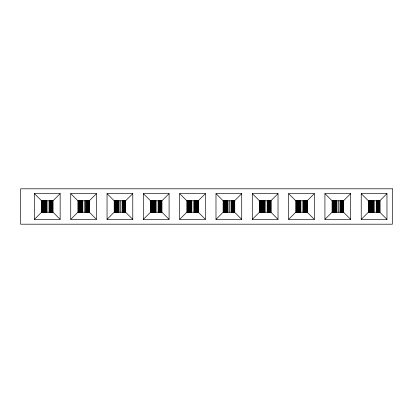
<?xml version="1.0" encoding="UTF-8"?>
<svg xmlns="http://www.w3.org/2000/svg" width="413" height="413" viewBox="0 0 413 413"><rect width="100%" height="100%" fill="white"/><g stroke="black" fill="none" stroke-linecap="round" stroke-linejoin="round"><path stroke-width="0.62" d="M34.424 219.365L41.568 212.22L53.009 212.22L60.153 219.365L34.424 219.365L34.424 193.635L60.153 193.635L60.153 219.365M53.009 212.22L53.009 200.78L60.153 193.635M70.737 219.365L77.881 212.22L89.322 212.22L96.466 219.365L70.737 219.365L70.737 193.635L96.466 193.635L96.466 219.365M89.322 212.22L89.322 200.78L96.466 193.635M107.044 219.365L114.194 212.22L114.194 200.78L107.044 193.635L132.779 193.635L132.779 219.365L107.044 219.365L107.044 193.635M114.194 200.78L125.629 200.78L132.779 193.635M143.357 219.365L150.508 212.22L150.508 200.78L143.357 193.635L169.093 193.635L169.093 219.365L143.357 219.365L143.357 193.635M150.508 200.78L161.942 200.78L169.093 193.635M179.67 219.365L186.821 212.22L198.255 212.22L205.406 219.365L179.67 219.365L179.67 193.635L205.406 193.635L205.406 219.365M198.255 212.22L198.255 200.78L205.406 193.635M215.984 219.365L223.134 212.22L223.134 200.78L215.984 193.635L241.719 193.635L241.719 219.365L215.984 219.365L215.984 193.635M241.719 219.365L234.569 212.22L234.569 200.78L241.719 193.635M252.297 219.365L259.441 212.22L270.882 212.22L278.026 219.365L252.297 219.365L252.297 193.635L278.026 193.635L278.026 219.365M270.882 212.22L270.882 200.78L278.026 193.635M288.61 219.365L295.754 212.22L295.754 200.78L288.61 193.635L314.339 193.635L314.339 219.365L288.61 219.365L288.61 193.635M314.339 219.365L307.195 212.22L307.195 200.78L314.339 193.635M324.923 219.365L332.067 212.22L332.067 200.78L324.923 193.635L350.652 193.635L350.652 219.365L324.923 219.365L324.923 193.635M350.652 219.365L343.508 212.22L343.508 200.78L350.652 193.635M361.23 219.365L368.381 212.22L368.381 200.78L361.23 193.635L386.966 193.635L386.966 219.365L361.23 219.365L361.23 193.635M368.381 200.78L379.815 200.78L386.966 193.635M34.424 193.635L41.568 200.78L53.009 200.78M70.737 193.635L77.881 200.78L89.322 200.78M179.67 193.635L186.821 200.78L198.255 200.78M223.134 200.78L234.569 200.78M252.297 193.635L259.441 200.78L270.882 200.78M295.754 200.78L307.195 200.78M332.067 200.78L343.508 200.78M114.194 212.22L125.629 212.22L132.779 219.365M150.508 212.22L161.942 212.22L169.093 219.365M223.134 212.22L234.569 212.22M295.754 212.22L307.195 212.22M332.067 212.22L343.508 212.22M368.381 212.22L379.815 212.22L386.966 219.365M379.996 200.744L379.996 212.256M379.815 200.78L379.815 212.22M379.568 200.744L379.568 212.256M379.077 200.744L379.077 212.256M378.556 200.744L378.556 212.256M378.045 200.744L378.045 212.256M377.565 200.744L377.565 212.256M377.157 200.744L377.157 212.256M376.842 200.744L376.842 212.256M376.651 200.744L376.584 212.256M376.32 200.744L376.32 212.256M374.761 200.744L374.761 212.256M373.259 200.744L373.259 212.256M372.903 200.744L372.934 212.256M372.831 200.744L372.831 212.256M372.733 200.744L372.733 212.256M372.438 200.744L372.438 212.256M372.036 200.744L372.036 212.256M371.555 200.744L371.555 212.256M371.034 200.744L371.034 212.256M370.502 200.744L370.502 212.256M369.996 200.744L369.996 212.256M369.552 200.744L369.552 212.256M369.196 200.744L369.196 212.256M368.959 200.744L368.959 212.256M368.855 200.744L368.855 212.256M343.688 200.744L343.688 212.256M343.255 200.744L343.255 212.256M342.764 200.744L342.764 212.256M342.248 200.744L342.248 212.256M341.732 200.744L341.732 212.256M341.252 200.744L341.252 212.256M340.844 200.744L340.844 212.256M340.534 200.744L340.534 212.256M340.343 200.744L340.271 212.256M340.007 200.744L340.007 212.256M338.448 200.744L338.448 212.256M336.946 200.744L336.946 212.256M336.626 200.744L336.59 212.256M336.518 200.744L336.518 212.256M336.419 200.744L336.419 212.256M336.125 200.744L336.125 212.256M335.723 200.744L335.723 212.256M335.248 200.744L335.248 212.256M334.721 200.744L334.721 212.256M334.189 200.744L334.189 212.256M333.683 200.744L333.683 212.256M333.239 200.744L333.239 212.256M332.883 200.744L332.883 212.256M332.646 200.744L332.646 212.256M332.542 200.744L332.542 212.256M307.375 200.744L307.375 212.256M306.947 200.744L306.947 212.256M306.451 200.744L306.451 212.256M305.935 200.744L305.935 212.256M305.419 200.744L305.419 212.256M304.939 200.744L304.939 212.256M304.531 200.744L304.531 212.256M304.221 200.744L304.221 212.256M304.035 200.744L303.958 212.256M303.694 200.744L303.694 212.256M302.135 200.744L302.135 212.256M300.638 200.744L300.638 212.256M300.313 200.744L300.277 212.256M300.205 200.744L300.205 212.256M300.106 200.744L300.106 212.256M299.812 200.744L299.812 212.256M299.41 200.744L299.41 212.256M298.935 200.744L298.935 212.256M298.408 200.744L298.408 212.256M297.876 200.744L297.876 212.256M297.37 200.744L297.37 212.256M296.926 200.744L296.926 212.256M296.57 200.744L296.57 212.256M296.333 200.744L296.333 212.256M296.229 200.744L296.229 212.256M271.062 200.744L271.062 212.256M270.634 200.744L270.634 212.256M270.143 200.744L270.143 212.256M269.622 200.744L269.622 212.256M269.106 200.744L269.106 212.256M268.626 200.744L268.626 212.256M268.218 200.744L268.218 212.256M267.908 200.744L267.908 212.256M267.722 200.744L267.645 212.256M267.381 200.744L267.381 212.256M265.822 200.744L265.822 212.256M264.325 200.744L264.325 212.256M264 200.744L263.964 212.256M263.892 200.744L263.892 212.256M263.793 200.744L263.793 212.256M263.499 200.744L263.499 212.256M263.102 200.744L263.102 212.256M262.622 200.744L262.622 212.256M262.1 200.744L262.1 212.256M261.563 200.744L261.563 212.256M261.057 200.744L261.057 212.256M260.613 200.744L260.613 212.256M260.262 200.744L260.262 212.256M260.02 200.744L260.02 212.256M259.916 200.744L259.916 212.256M259.441 200.78L259.441 212.22M234.749 200.744L234.749 212.256M234.321 200.744L234.321 212.256M233.83 200.744L233.83 212.256M233.309 200.744L233.309 212.256M232.793 200.744L232.793 212.256M232.318 200.744L232.318 212.256M231.91 200.744L231.91 212.256M231.595 200.744L231.595 212.256M231.409 200.744L231.399 212.256M231.332 200.744L231.332 212.256M231.068 200.744L231.068 212.256M229.514 200.744L229.514 212.256M228.012 200.744L228.012 212.256M227.687 200.744L227.656 212.256M227.578 200.744L227.578 212.256M227.486 200.744L227.486 212.256M227.186 200.744L227.186 212.256M226.789 200.744L226.789 212.256M226.309 200.744L226.309 212.256M225.787 200.744L225.787 212.256M225.25 200.744L225.25 212.256M224.744 200.744L224.744 212.256M224.3 200.744L224.3 212.256M223.949 200.744L223.949 212.256M223.712 200.744L223.712 212.256M223.603 200.744L223.603 212.256M198.436 200.744L198.436 212.256M198.008 200.744L198.008 212.256M197.517 200.744L197.517 212.256M196.996 200.744L196.996 212.256M196.48 200.744L196.48 212.256M196.005 200.744L196.005 212.256M195.597 200.744L195.597 212.256M195.282 200.744L195.282 212.256M195.096 200.744L195.086 212.256M195.019 200.744L195.019 212.256M194.755 200.744L194.755 212.256M193.201 200.744L193.201 212.256M191.699 200.744L191.699 212.256M191.343 200.744L191.374 212.256M191.271 200.744L191.271 212.256M191.173 200.744L191.173 212.256M191.033 200.744L191.033 212.256M190.873 200.744L190.873 212.256M190.476 200.744L190.476 212.256M189.995 200.744L189.995 212.256M189.474 200.744L189.474 212.256M188.942 200.744L188.942 212.256M188.431 200.744L188.431 212.256M187.987 200.744L187.987 212.256M187.636 200.744L187.636 212.256M187.399 200.744L187.399 212.256M187.29 200.744L187.29 212.256M186.821 200.78L186.821 212.22M161.942 200.78L161.942 212.22M161.695 200.744L161.695 212.256M161.204 200.744L161.204 212.256M160.683 200.744L160.683 212.256M160.167 200.744L160.167 212.256M159.692 200.744L159.692 212.256M159.284 200.744L159.284 212.256M158.969 200.744L158.969 212.256M158.773 200.744L158.783 212.256M158.711 200.744L158.711 212.256M158.447 200.744L158.447 212.256M156.888 200.744L156.888 212.256M155.386 200.744L155.386 212.256M155.03 200.744L155.061 212.256M154.958 200.744L154.958 212.256M154.86 200.744L154.86 212.256M154.72 200.744L154.72 212.256M154.565 200.744L154.565 212.256M154.163 200.744L154.163 212.256M153.682 200.744L153.682 212.256M153.161 200.744L153.161 212.256M152.629 200.744L152.629 212.256M152.123 200.744L152.123 212.256M151.674 200.744L151.674 212.256M151.323 200.744L151.323 212.256M151.086 200.744L151.086 212.256M150.977 200.744L150.977 212.256M125.629 200.78L125.629 212.22M125.382 200.744L125.382 212.256M124.891 200.744L124.891 212.256M124.37 200.744L124.37 212.256M123.859 200.744L123.859 212.256M123.379 200.744L123.379 212.256M122.971 200.744L122.971 212.256M122.661 200.744L122.661 212.256M122.465 200.744L122.465 212.256M122.398 200.744L122.398 212.256M122.134 200.744L122.134 212.256M120.575 200.744L120.575 212.256M119.073 200.744L119.073 212.256M118.748 200.744L118.717 212.256M118.645 200.744L118.645 212.256M118.546 200.744L118.546 212.256M118.252 200.744L118.252 212.256M117.85 200.744L117.85 212.256M117.375 200.744L117.375 212.256M116.848 200.744L116.848 212.256M116.316 200.744L116.316 212.256M115.81 200.744L115.81 212.256M115.366 200.744L115.366 212.256M115.01 200.744L115.01 212.256M114.773 200.744L114.773 212.256M114.669 200.744L114.669 212.256M89.074 200.744L89.074 212.256M88.578 200.744L88.578 212.256M88.062 200.744L88.062 212.256M87.546 200.744L87.546 212.256M87.066 200.744L87.066 212.256M86.658 200.744L86.658 212.256M86.348 200.744L86.348 212.256M86.152 200.744L86.152 212.256M86.085 200.744L86.085 212.256M85.821 200.744L85.821 212.256M84.262 200.744L84.262 212.256M82.765 200.744L82.765 212.256M82.44 200.744L82.404 212.256M82.233 200.744L82.233 212.256M81.939 200.744L81.939 212.256M81.537 200.744L81.537 212.256M81.062 200.744L81.062 212.256M80.535 200.744L80.535 212.256M80.003 200.744L80.003 212.256M79.497 200.744L79.497 212.256M79.053 200.744L79.053 212.256M78.697 200.744L78.697 212.256M78.46 200.744L78.46 212.256M78.356 200.744L78.356 212.256M77.881 200.78L77.881 212.22M52.761 200.744L52.761 212.256M52.27 200.744L52.27 212.256M51.749 200.744L51.749 212.256M51.233 200.744L51.233 212.256M50.753 200.744L50.753 212.256M50.345 200.744L50.345 212.256M50.071 200.744L50.071 212.256M50.035 200.744L50.035 212.256M49.839 200.744L49.849 212.256M49.772 200.744L49.772 212.256M49.508 200.744L49.508 212.256M47.949 200.744L47.949 212.256M46.452 200.744L46.452 212.256M46.091 200.744L46.127 212.256M45.92 200.744L45.92 212.256M45.626 200.744L45.626 212.256M45.229 200.744L45.229 212.256M44.749 200.744L44.749 212.256M44.222 200.744L44.222 212.256M43.69 200.744L43.69 212.256M43.184 200.744L43.184 212.256M42.74 200.744L42.74 212.256M42.384 200.744L42.384 212.256M42.147 200.744L42.147 212.256M42.043 200.744L42.043 212.256M41.568 200.78L41.568 212.22M392.35 188.808L20.65 188.808L20.65 224.192L392.35 224.192L392.35 188.808"/></g></svg>
